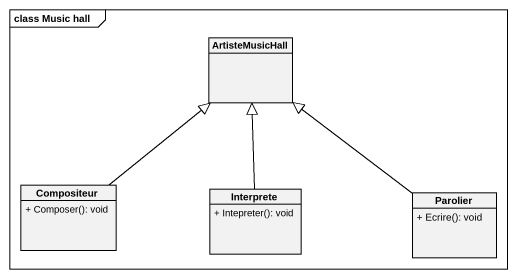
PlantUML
@startuml
mainframe class Music hall
hide circle
hide empty members
skinparam classAttributeIconSize 0
class ArtisteMusicHall
class Compositeur {
  + Composer(): void
}
class Interprete {
  + Intepreter(): void
}
class Parolier {
  + Ecrire(): void
}
Compositeur -up-|> ArtisteMusicHall
Interprete -up-|> ArtisteMusicHall
Parolier -up-|> ArtisteMusicHall
@enduml
